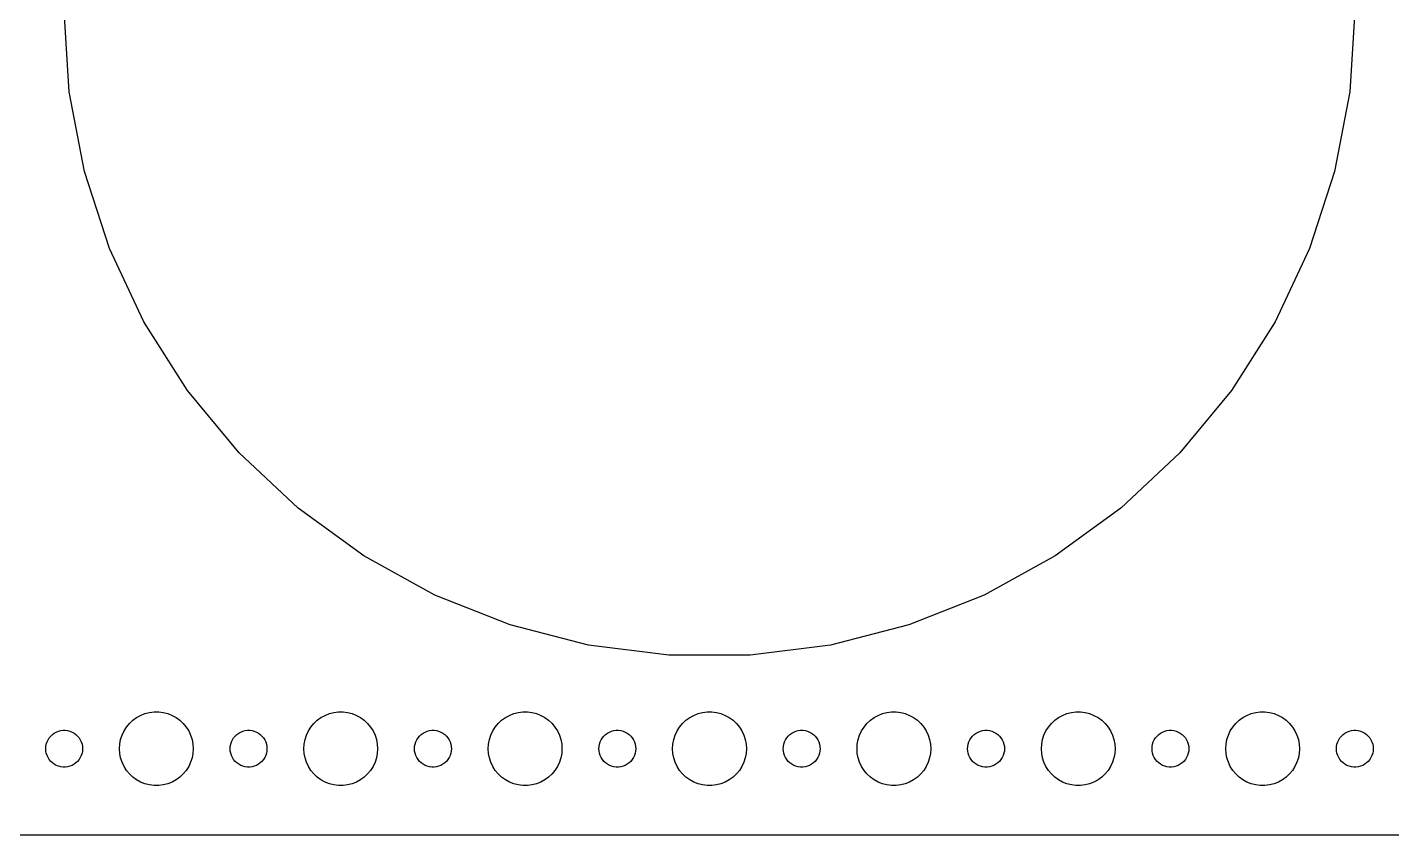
# Model space of a CAD drawing. Header units: metres. Extents: x -172 to 172, y -67 to 67.
# Drawn here: x -55.5 to 55.5, y -67 to -1.3 of the extents above; entities that cross this region are included whole.
import ezdxf

# ---------------------------------------------------------------- set-up
doc = ezdxf.new("R2010")
doc.units = ezdxf.units.M

msp = doc.modelspace()

# ---------------------------------------------------------------- linework, layer by layer
for p, q in [((-52.086, -6.57999), (-52.5, 0)), ((52.5, 0), (52.086, -6.57999)), ((-50.8506, -13.0562), (-52.086, -6.57999)), ((52.086, -6.57999), (50.8506, -13.0562)), ((-48.8133, -19.3265), (-50.8506, -13.0562)), ((50.8506, -13.0562), (48.8133, -19.3265)), ((-46.0061, -25.2921), (-48.8133, -19.3265)), ((48.8133, -19.3265), (46.0061, -25.2921)), ((-42.4734, -30.8587), (-46.0061, -25.2921)), ((46.0061, -25.2921), (42.4734, -30.8587)), ((-38.2708, -35.9387), (-42.4734, -30.8587)), ((42.4734, -30.8587), (38.2708, -35.9387)), ((-33.4648, -40.4519), (-38.2708, -35.9387)), ((38.2708, -35.9387), (33.4648, -40.4519)), ((-28.1309, -44.3272), (-33.4648, -40.4519)), ((33.4648, -40.4519), (28.1309, -44.3272)), ((-22.3534, -47.5034), (-28.1309, -44.3272)), ((28.1309, -44.3272), (22.3534, -47.5034)), ((-16.2234, -49.9305), (-22.3534, -47.5034)), ((22.3534, -47.5034), (16.2234, -49.9305)), ((-9.83751, -51.5701), (-16.2234, -49.9305)), ((16.2234, -49.9305), (9.83751, -51.5701)), ((-3.29649, -52.3964), (-9.83751, -51.5701)), ((9.83751, -51.5701), (3.29649, -52.3964)), ((3.29649, -52.3964), (-3.29649, -52.3964)), ((-47.1869, -57.9464), (-46.9123, -57.6885)), ((-46.9123, -57.6885), (-46.6075, -57.467)), ((-46.6075, -57.467), (-46.2773, -57.2855)), ((-46.2773, -57.2855), (-45.927, -57.1468)), ((-45.927, -57.1468), (-45.5621, -57.0531)), ((-45.5621, -57.0531), (-45.1884, -57.0059)), ((-45.1884, -57.0059), (-44.8116, -57.0059)), ((-44.8116, -57.0059), (-44.4379, -57.0531)), ((-44.4379, -57.0531), (-44.0729, -57.1468)), ((-44.0729, -57.1468), (-43.7227, -57.2855)), ((-43.7227, -57.2855), (-43.3925, -57.467)), ((-43.3925, -57.467), (-43.0877, -57.6885)), ((-43.0877, -57.6885), (-42.8131, -57.9464)), ((-32.1869, -57.9464), (-31.9123, -57.6885)), ((-31.9123, -57.6885), (-31.6075, -57.467)), ((-31.6075, -57.467), (-31.2773, -57.2855)), ((-31.2773, -57.2855), (-30.927, -57.1468)), ((-30.927, -57.1468), (-30.5621, -57.0531)), ((-30.5621, -57.0531), (-30.1884, -57.0059)), ((-30.1884, -57.0059), (-29.8116, -57.0059)), ((-29.8116, -57.0059), (-29.4379, -57.0531)), ((-29.4379, -57.0531), (-29.0729, -57.1468)), ((-29.0729, -57.1468), (-28.7227, -57.2855)), ((-28.7227, -57.2855), (-28.3925, -57.467)), ((-28.3925, -57.467), (-28.0877, -57.6885)), ((-28.0877, -57.6885), (-27.8131, -57.9464)), ((-17.1869, -57.9464), (-16.9123, -57.6885)), ((-16.9123, -57.6885), (-16.6075, -57.467)), ((-16.6075, -57.467), (-16.2773, -57.2855)), ((-16.2773, -57.2855), (-15.927, -57.1468)), ((-15.927, -57.1468), (-15.5621, -57.0531)), ((-15.5621, -57.0531), (-15.1884, -57.0059)), ((-15.1884, -57.0059), (-14.8116, -57.0059)), ((-14.8116, -57.0059), (-14.4379, -57.0531)), ((-14.4379, -57.0531), (-14.0729, -57.1468)), ((-14.0729, -57.1468), (-13.7227, -57.2855)), ((-13.7227, -57.2855), (-13.3925, -57.467)), ((-13.3925, -57.467), (-13.0877, -57.6885)), ((-13.0877, -57.6885), (-12.8131, -57.9464)), ((-2.1869, -57.9464), (-1.91226, -57.6885)), ((-1.91226, -57.6885), (-1.60747, -57.467)), ((-1.60747, -57.467), (-1.27733, -57.2855)), ((-1.27733, -57.2855), (-0.92705, -57.1468)), ((-0.92705, -57.1468), (-0.56213, -57.0531)), ((-0.56213, -57.0531), (-0.18837, -57.0059)), ((-0.18837, -57.0059), (0.18837, -57.0059)), ((0.18837, -57.0059), (0.56213, -57.0531)), ((0.56213, -57.0531), (0.92705, -57.1468)), ((0.92705, -57.1468), (1.27733, -57.2855)), ((1.27733, -57.2855), (1.60747, -57.467)), ((1.60747, -57.467), (1.91226, -57.6885)), ((1.91226, -57.6885), (2.1869, -57.9464)), ((12.8131, -57.9464), (13.0877, -57.6885)), ((13.0877, -57.6885), (13.3925, -57.467)), ((13.3925, -57.467), (13.7227, -57.2855)), ((13.7227, -57.2855), (14.0729, -57.1468)), ((14.0729, -57.1468), (14.4379, -57.0531)), ((14.4379, -57.0531), (14.8116, -57.0059)), ((14.8116, -57.0059), (15.1884, -57.0059)), ((15.1884, -57.0059), (15.5621, -57.0531)), ((15.5621, -57.0531), (15.927, -57.1468)), ((15.927, -57.1468), (16.2773, -57.2855)), ((16.2773, -57.2855), (16.6075, -57.467)), ((16.6075, -57.467), (16.9123, -57.6885)), ((16.9123, -57.6885), (17.1869, -57.9464)), ((27.8131, -57.9464), (28.0877, -57.6885)), ((28.0877, -57.6885), (28.3925, -57.467)), ((28.3925, -57.467), (28.7227, -57.2855)), ((28.7227, -57.2855), (29.0729, -57.1468)), ((29.0729, -57.1468), (29.4379, -57.0531)), ((29.4379, -57.0531), (29.8116, -57.0059)), ((29.8116, -57.0059), (30.1884, -57.0059)), ((30.1884, -57.0059), (30.5621, -57.0531)), ((30.5621, -57.0531), (30.927, -57.1468)), ((30.927, -57.1468), (31.2773, -57.2855)), ((31.2773, -57.2855), (31.6075, -57.467)), ((31.6075, -57.467), (31.9123, -57.6885)), ((31.9123, -57.6885), (32.1869, -57.9464)), ((42.8131, -57.9464), (43.0877, -57.6885)), ((43.0877, -57.6885), (43.3925, -57.467)), ((43.3925, -57.467), (43.7227, -57.2855)), ((43.7227, -57.2855), (44.0729, -57.1468)), ((44.0729, -57.1468), (44.4379, -57.0531)), ((44.4379, -57.0531), (44.8116, -57.0059)), ((44.8116, -57.0059), (45.1884, -57.0059)), ((45.1884, -57.0059), (45.5621, -57.0531)), ((45.5621, -57.0531), (45.927, -57.1468)), ((45.927, -57.1468), (46.2773, -57.2855)), ((46.2773, -57.2855), (46.6075, -57.467)), ((46.6075, -57.467), (46.9123, -57.6885)), ((46.9123, -57.6885), (47.1869, -57.9464)), ((-53.4561, -58.8442), (-53.3037, -58.7335)), ((-53.3037, -58.7335), (-53.1387, -58.6428)), ((-53.1387, -58.6428), (-52.9635, -58.5734)), ((-52.9635, -58.5734), (-52.7811, -58.5266)), ((-52.7811, -58.5266), (-52.5942, -58.503)), ((-52.5942, -58.503), (-52.4058, -58.503)), ((-52.4058, -58.503), (-52.2189, -58.5266)), ((-52.2189, -58.5266), (-52.0365, -58.5734)), ((-52.0365, -58.5734), (-51.8613, -58.6428)), ((-51.8613, -58.6428), (-51.6963, -58.7335)), ((-51.6963, -58.7335), (-51.5439, -58.8442)), ((-47.7893, -58.8956), (-47.6289, -58.5547)), ((-47.6289, -58.5547), (-47.427, -58.2366)), ((-47.427, -58.2366), (-47.1869, -57.9464)), ((-42.8131, -57.9464), (-42.5729, -58.2366)), ((-42.5729, -58.2366), (-42.3711, -58.5547)), ((-42.3711, -58.5547), (-42.2107, -58.8956)), ((-38.4561, -58.8442), (-38.3037, -58.7335)), ((-38.3037, -58.7335), (-38.1387, -58.6428)), ((-38.1387, -58.6428), (-37.9635, -58.5734)), ((-37.9635, -58.5734), (-37.7811, -58.5266)), ((-37.7811, -58.5266), (-37.5942, -58.503)), ((-37.5942, -58.503), (-37.4058, -58.503)), ((-37.4058, -58.503), (-37.2189, -58.5266)), ((-37.2189, -58.5266), (-37.0365, -58.5734)), ((-37.0365, -58.5734), (-36.8613, -58.6428)), ((-36.8613, -58.6428), (-36.6963, -58.7335)), ((-36.6963, -58.7335), (-36.5439, -58.8442)), ((-32.7893, -58.8956), (-32.6289, -58.5547)), ((-32.6289, -58.5547), (-32.427, -58.2366)), ((-32.427, -58.2366), (-32.1869, -57.9464)), ((-27.8131, -57.9464), (-27.5729, -58.2366)), ((-27.5729, -58.2366), (-27.3711, -58.5547)), ((-27.3711, -58.5547), (-27.2107, -58.8956)), ((-23.4561, -58.8442), (-23.3037, -58.7335)), ((-23.3037, -58.7335), (-23.1387, -58.6428)), ((-23.1387, -58.6428), (-22.9635, -58.5734)), ((-22.9635, -58.5734), (-22.7811, -58.5266)), ((-22.7811, -58.5266), (-22.5942, -58.503)), ((-22.5942, -58.503), (-22.4058, -58.503)), ((-22.4058, -58.503), (-22.2189, -58.5266)), ((-22.2189, -58.5266), (-22.0365, -58.5734)), ((-22.0365, -58.5734), (-21.8613, -58.6428)), ((-21.8613, -58.6428), (-21.6963, -58.7335)), ((-21.6963, -58.7335), (-21.5439, -58.8442)), ((-17.7893, -58.8956), (-17.6289, -58.5547)), ((-17.6289, -58.5547), (-17.427, -58.2366)), ((-17.427, -58.2366), (-17.1869, -57.9464)), ((-12.8131, -57.9464), (-12.5729, -58.2366)), ((-12.5729, -58.2366), (-12.3711, -58.5547)), ((-12.3711, -58.5547), (-12.2107, -58.8956)), ((-8.45613, -58.8442), (-8.30373, -58.7335)), ((-8.30373, -58.7335), (-8.13866, -58.6428)), ((-8.13866, -58.6428), (-7.96352, -58.5734)), ((-7.96352, -58.5734), (-7.78107, -58.5266)), ((-7.78107, -58.5266), (-7.59418, -58.503)), ((-7.59418, -58.503), (-7.40581, -58.503)), ((-7.40581, -58.503), (-7.21892, -58.5266)), ((-7.21892, -58.5266), (-7.03647, -58.5734)), ((-7.03647, -58.5734), (-6.86133, -58.6428)), ((-6.86133, -58.6428), (-6.69626, -58.7335)), ((-6.69626, -58.7335), (-6.54385, -58.8442)), ((-2.78932, -58.8956), (-2.62891, -58.5547)), ((-2.62891, -58.5547), (-2.42705, -58.2366)), ((-2.42705, -58.2366), (-2.1869, -57.9464)), ((2.1869, -57.9464), (2.42705, -58.2366)), ((2.42705, -58.2366), (2.62891, -58.5547)), ((2.62891, -58.5547), (2.78932, -58.8956)), ((6.54385, -58.8442), (6.69626, -58.7335)), ((6.69626, -58.7335), (6.86133, -58.6428)), ((6.86133, -58.6428), (7.03647, -58.5734)), ((7.03647, -58.5734), (7.21892, -58.5266)), ((7.21892, -58.5266), (7.40581, -58.503)), ((7.40581, -58.503), (7.59418, -58.503)), ((7.59418, -58.503), (7.78107, -58.5266)), ((7.78107, -58.5266), (7.96352, -58.5734)), ((7.96352, -58.5734), (8.13866, -58.6428)), ((8.13866, -58.6428), (8.30373, -58.7335)), ((8.30373, -58.7335), (8.45613, -58.8442)), ((12.2107, -58.8956), (12.3711, -58.5547)), ((12.3711, -58.5547), (12.5729, -58.2366)), ((12.5729, -58.2366), (12.8131, -57.9464)), ((17.1869, -57.9464), (17.427, -58.2366)), ((17.427, -58.2366), (17.6289, -58.5547)), ((17.6289, -58.5547), (17.7893, -58.8956)), ((21.5439, -58.8442), (21.6963, -58.7335)), ((21.6963, -58.7335), (21.8613, -58.6428)), ((21.8613, -58.6428), (22.0365, -58.5734)), ((22.0365, -58.5734), (22.2189, -58.5266)), ((22.2189, -58.5266), (22.4058, -58.503)), ((22.4058, -58.503), (22.5942, -58.503)), ((22.5942, -58.503), (22.7811, -58.5266)), ((22.7811, -58.5266), (22.9635, -58.5734)), ((22.9635, -58.5734), (23.1387, -58.6428)), ((23.1387, -58.6428), (23.3037, -58.7335)), ((23.3037, -58.7335), (23.4561, -58.8442)), ((27.2107, -58.8956), (27.3711, -58.5547)), ((27.3711, -58.5547), (27.5729, -58.2366)), ((27.5729, -58.2366), (27.8131, -57.9464)), ((32.1869, -57.9464), (32.427, -58.2366)), ((32.427, -58.2366), (32.6289, -58.5547)), ((32.6289, -58.5547), (32.7893, -58.8956)), ((36.5439, -58.8442), (36.6963, -58.7335)), ((36.6963, -58.7335), (36.8613, -58.6428)), ((36.8613, -58.6428), (37.0365, -58.5734)), ((37.0365, -58.5734), (37.2189, -58.5266)), ((37.2189, -58.5266), (37.4058, -58.503)), ((37.4058, -58.503), (37.5942, -58.503)), ((37.5942, -58.503), (37.7811, -58.5266)), ((37.7811, -58.5266), (37.9635, -58.5734)), ((37.9635, -58.5734), (38.1387, -58.6428)), ((38.1387, -58.6428), (38.3037, -58.7335)), ((38.3037, -58.7335), (38.4561, -58.8442)), ((42.2107, -58.8956), (42.3711, -58.5547)), ((42.3711, -58.5547), (42.5729, -58.2366)), ((42.5729, -58.2366), (42.8131, -57.9464)), ((47.1869, -57.9464), (47.427, -58.2366)), ((47.427, -58.2366), (47.6289, -58.5547)), ((47.6289, -58.5547), (47.7893, -58.8956)), ((51.5439, -58.8442), (51.6963, -58.7335)), ((51.6963, -58.7335), (51.8613, -58.6428)), ((51.8613, -58.6428), (52.0365, -58.5734)), ((52.0365, -58.5734), (52.2189, -58.5266)), ((52.2189, -58.5266), (52.4058, -58.503)), ((52.4058, -58.503), (52.5942, -58.503)), ((52.5942, -58.503), (52.7811, -58.5266)), ((52.7811, -58.5266), (52.9635, -58.5734)), ((52.9635, -58.5734), (53.1387, -58.6428)), ((53.1387, -58.6428), (53.3037, -58.7335)), ((53.3037, -58.7335), (53.4561, -58.8442)), ((-54, -60), (-53.9882, -59.812)), ((-53.9882, -59.812), (-53.9529, -59.627)), ((-53.9529, -59.627), (-53.8947, -59.4478)), ((-53.8947, -59.4478), (-53.8145, -59.2774)), ((-53.8145, -59.2774), (-53.7135, -59.1183)), ((-53.7135, -59.1183), (-53.5934, -58.9732)), ((-53.5934, -58.9732), (-53.4561, -58.8442)), ((-51.5439, -58.8442), (-51.4065, -58.9732)), ((-51.4065, -58.9732), (-51.2865, -59.1183)), ((-51.2865, -59.1183), (-51.1855, -59.2774)), ((-51.1855, -59.2774), (-51.1053, -59.4478)), ((-51.1053, -59.4478), (-51.0471, -59.627)), ((-51.0471, -59.627), (-51.0118, -59.812)), ((-51.0118, -59.812), (-51, -60)), ((-48, -60), (-47.9763, -59.624)), ((-47.9763, -59.624), (-47.9057, -59.2539)), ((-47.9057, -59.2539), (-47.7893, -58.8956)), ((-42.2107, -58.8956), (-42.0942, -59.2539)), ((-42.0942, -59.2539), (-42.0237, -59.624)), ((-42.0237, -59.624), (-42, -60)), ((-39, -60), (-38.9882, -59.812)), ((-38.9882, -59.812), (-38.9529, -59.627)), ((-38.9529, -59.627), (-38.8947, -59.4478)), ((-38.8947, -59.4478), (-38.8145, -59.2774)), ((-38.8145, -59.2774), (-38.7135, -59.1183)), ((-38.7135, -59.1183), (-38.5934, -58.9732)), ((-38.5934, -58.9732), (-38.4561, -58.8442)), ((-36.5439, -58.8442), (-36.4065, -58.9732)), ((-36.4065, -58.9732), (-36.2865, -59.1183)), ((-36.2865, -59.1183), (-36.1855, -59.2774)), ((-36.1855, -59.2774), (-36.1053, -59.4478)), ((-36.1053, -59.4478), (-36.0471, -59.627)), ((-36.0471, -59.627), (-36.0118, -59.812)), ((-36.0118, -59.812), (-36, -60)), ((-33, -60), (-32.9763, -59.624)), ((-32.9763, -59.624), (-32.9057, -59.2539)), ((-32.9057, -59.2539), (-32.7893, -58.8956)), ((-27.2107, -58.8956), (-27.0942, -59.2539)), ((-27.0942, -59.2539), (-27.0237, -59.624)), ((-27.0237, -59.624), (-27, -60)), ((-24, -60), (-23.9882, -59.812)), ((-23.9882, -59.812), (-23.9529, -59.627)), ((-23.9529, -59.627), (-23.8947, -59.4478)), ((-23.8947, -59.4478), (-23.8145, -59.2774)), ((-23.8145, -59.2774), (-23.7135, -59.1183)), ((-23.7135, -59.1183), (-23.5934, -58.9732)), ((-23.5934, -58.9732), (-23.4561, -58.8442)), ((-21.5439, -58.8442), (-21.4065, -58.9732)), ((-21.4065, -58.9732), (-21.2865, -59.1183)), ((-21.2865, -59.1183), (-21.1855, -59.2774)), ((-21.1855, -59.2774), (-21.1053, -59.4478)), ((-21.1053, -59.4478), (-21.0471, -59.627)), ((-21.0471, -59.627), (-21.0118, -59.812)), ((-21.0118, -59.812), (-21, -60)), ((-18, -60), (-17.9763, -59.624)), ((-17.9763, -59.624), (-17.9057, -59.2539)), ((-17.9057, -59.2539), (-17.7893, -58.8956)), ((-12.2107, -58.8956), (-12.0942, -59.2539)), ((-12.0942, -59.2539), (-12.0237, -59.624)), ((-12.0237, -59.624), (-12, -60)), ((-9, -60), (-8.98816, -59.812)), ((-8.98816, -59.812), (-8.95287, -59.627)), ((-8.95287, -59.627), (-8.89465, -59.4478)), ((-8.89465, -59.4478), (-8.81445, -59.2774)), ((-8.81445, -59.2774), (-8.71352, -59.1183)), ((-8.71352, -59.1183), (-8.59344, -58.9732)), ((-8.59344, -58.9732), (-8.45613, -58.8442)), ((-6.54385, -58.8442), (-6.40654, -58.9732)), ((-6.40654, -58.9732), (-6.28647, -59.1183)), ((-6.28647, -59.1183), (-6.18553, -59.2774)), ((-6.18553, -59.2774), (-6.10533, -59.4478)), ((-6.10533, -59.4478), (-6.04712, -59.627)), ((-6.04712, -59.627), (-6.01183, -59.812)), ((-6.01183, -59.812), (-6, -60)), ((-3, -60), (-2.97633, -59.624)), ((-2.97633, -59.624), (-2.90575, -59.2539)), ((-2.90575, -59.2539), (-2.78932, -58.8956)), ((2.78932, -58.8956), (2.90575, -59.2539)), ((2.90575, -59.2539), (2.97633, -59.624)), ((2.97633, -59.624), (3, -60)), ((6, -60), (6.01183, -59.812)), ((6.01183, -59.812), (6.04712, -59.627)), ((6.04712, -59.627), (6.10533, -59.4478)), ((6.10533, -59.4478), (6.18553, -59.2774)), ((6.18553, -59.2774), (6.28647, -59.1183)), ((6.28647, -59.1183), (6.40654, -58.9732)), ((6.40654, -58.9732), (6.54385, -58.8442)), ((8.45613, -58.8442), (8.59344, -58.9732)), ((8.59344, -58.9732), (8.71352, -59.1183)), ((8.71352, -59.1183), (8.81445, -59.2774)), ((8.81445, -59.2774), (8.89465, -59.4478)), ((8.89465, -59.4478), (8.95287, -59.627)), ((8.95287, -59.627), (8.98816, -59.812)), ((8.98816, -59.812), (9, -60)), ((12, -60), (12.0237, -59.624)), ((12.0237, -59.624), (12.0942, -59.2539)), ((12.0942, -59.2539), (12.2107, -58.8956)), ((17.7893, -58.8956), (17.9057, -59.2539)), ((17.9057, -59.2539), (17.9763, -59.624)), ((17.9763, -59.624), (18, -60)), ((21, -60), (21.0118, -59.812)), ((21.0118, -59.812), (21.0471, -59.627)), ((21.0471, -59.627), (21.1053, -59.4478)), ((21.1053, -59.4478), (21.1855, -59.2774)), ((21.1855, -59.2774), (21.2865, -59.1183)), ((21.2865, -59.1183), (21.4065, -58.9732)), ((21.4065, -58.9732), (21.5439, -58.8442)), ((23.4561, -58.8442), (23.5934, -58.9732)), ((23.5934, -58.9732), (23.7135, -59.1183)), ((23.7135, -59.1183), (23.8145, -59.2774)), ((23.8145, -59.2774), (23.8947, -59.4478)), ((23.8947, -59.4478), (23.9529, -59.627)), ((23.9529, -59.627), (23.9882, -59.812)), ((23.9882, -59.812), (24, -60)), ((27, -60), (27.0237, -59.624)), ((27.0237, -59.624), (27.0942, -59.2539)), ((27.0942, -59.2539), (27.2107, -58.8956)), ((32.7893, -58.8956), (32.9057, -59.2539)), ((32.9057, -59.2539), (32.9763, -59.624)), ((32.9763, -59.624), (33, -60)), ((36, -60), (36.0118, -59.812)), ((36.0118, -59.812), (36.0471, -59.627)), ((36.0471, -59.627), (36.1053, -59.4478)), ((36.1053, -59.4478), (36.1855, -59.2774)), ((36.1855, -59.2774), (36.2865, -59.1183)), ((36.2865, -59.1183), (36.4065, -58.9732)), ((36.4065, -58.9732), (36.5439, -58.8442)), ((38.4561, -58.8442), (38.5934, -58.9732)), ((38.5934, -58.9732), (38.7135, -59.1183)), ((38.7135, -59.1183), (38.8145, -59.2774)), ((38.8145, -59.2774), (38.8947, -59.4478)), ((38.8947, -59.4478), (38.9529, -59.627)), ((38.9529, -59.627), (38.9882, -59.812)), ((38.9882, -59.812), (39, -60)), ((42, -60), (42.0237, -59.624)), ((42.0237, -59.624), (42.0942, -59.2539)), ((42.0942, -59.2539), (42.2107, -58.8956)), ((47.7893, -58.8956), (47.9057, -59.2539)), ((47.9057, -59.2539), (47.9763, -59.624)), ((47.9763, -59.624), (48, -60)), ((51, -60), (51.0118, -59.812)), ((51.0118, -59.812), (51.0471, -59.627)), ((51.0471, -59.627), (51.1053, -59.4478)), ((51.1053, -59.4478), (51.1855, -59.2774)), ((51.1855, -59.2774), (51.2865, -59.1183)), ((51.2865, -59.1183), (51.4065, -58.9732)), ((51.4065, -58.9732), (51.5439, -58.8442)), ((53.4561, -58.8442), (53.5934, -58.9732)), ((53.5934, -58.9732), (53.7135, -59.1183)), ((53.7135, -59.1183), (53.8145, -59.2774)), ((53.8145, -59.2774), (53.8947, -59.4478)), ((53.8947, -59.4478), (53.9529, -59.627)), ((53.9529, -59.627), (53.9882, -59.812)), ((53.9882, -59.812), (54, -60)), ((-53.9882, -60.188), (-54, -60)), ((-53.9529, -60.373), (-53.9882, -60.188)), ((-53.8947, -60.5522), (-53.9529, -60.373)), ((-53.8145, -60.7226), (-53.8947, -60.5522)), ((-53.7135, -60.8817), (-53.8145, -60.7226)), ((-53.5934, -61.0268), (-53.7135, -60.8817)), ((-53.4561, -61.1558), (-53.5934, -61.0268)), ((-51.4065, -61.0268), (-51.5439, -61.1558)), ((-51.2865, -60.8817), (-51.4065, -61.0268)), ((-51.1855, -60.7226), (-51.2865, -60.8817)), ((-51.1053, -60.5522), (-51.1855, -60.7226)), ((-51.0471, -60.373), (-51.1053, -60.5522)), ((-51.0118, -60.188), (-51.0471, -60.373)), ((-51, -60), (-51.0118, -60.188)), ((-47.9763, -60.376), (-48, -60)), ((-47.9057, -60.7461), (-47.9763, -60.376)), ((-47.7893, -61.1044), (-47.9057, -60.7461)), ((-42.0942, -60.7461), (-42.2107, -61.1044)), ((-42.0237, -60.376), (-42.0942, -60.7461)), ((-42, -60), (-42.0237, -60.376)), ((-38.9882, -60.188), (-39, -60)), ((-38.9529, -60.373), (-38.9882, -60.188)), ((-38.8947, -60.5522), (-38.9529, -60.373)), ((-38.8145, -60.7226), (-38.8947, -60.5522)), ((-38.7135, -60.8817), (-38.8145, -60.7226)), ((-38.5934, -61.0268), (-38.7135, -60.8817)), ((-38.4561, -61.1558), (-38.5934, -61.0268)), ((-36.4065, -61.0268), (-36.5439, -61.1558)), ((-36.2865, -60.8817), (-36.4065, -61.0268)), ((-36.1855, -60.7226), (-36.2865, -60.8817)), ((-36.1053, -60.5522), (-36.1855, -60.7226)), ((-36.0471, -60.373), (-36.1053, -60.5522)), ((-36.0118, -60.188), (-36.0471, -60.373)), ((-36, -60), (-36.0118, -60.188)), ((-32.9763, -60.376), (-33, -60)), ((-32.9057, -60.7461), (-32.9763, -60.376)), ((-32.7893, -61.1044), (-32.9057, -60.7461)), ((-27.0942, -60.7461), (-27.2107, -61.1044)), ((-27.0237, -60.376), (-27.0942, -60.7461)), ((-27, -60), (-27.0237, -60.376)), ((-23.9882, -60.188), (-24, -60)), ((-23.9529, -60.373), (-23.9882, -60.188)), ((-23.8947, -60.5522), (-23.9529, -60.373)), ((-23.8145, -60.7226), (-23.8947, -60.5522)), ((-23.7135, -60.8817), (-23.8145, -60.7226)), ((-23.5934, -61.0268), (-23.7135, -60.8817)), ((-23.4561, -61.1558), (-23.5934, -61.0268)), ((-21.4065, -61.0268), (-21.5439, -61.1558)), ((-21.2865, -60.8817), (-21.4065, -61.0268)), ((-21.1855, -60.7226), (-21.2865, -60.8817)), ((-21.1053, -60.5522), (-21.1855, -60.7226)), ((-21.0471, -60.373), (-21.1053, -60.5522)), ((-21.0118, -60.188), (-21.0471, -60.373)), ((-21, -60), (-21.0118, -60.188)), ((-17.9763, -60.376), (-18, -60)), ((-17.9057, -60.7461), (-17.9763, -60.376)), ((-17.7893, -61.1044), (-17.9057, -60.7461)), ((-12.0942, -60.7461), (-12.2107, -61.1044)), ((-12.0237, -60.376), (-12.0942, -60.7461)), ((-12, -60), (-12.0237, -60.376)), ((-8.98816, -60.188), (-9, -60)), ((-8.95287, -60.373), (-8.98816, -60.188)), ((-8.89465, -60.5522), (-8.95287, -60.373)), ((-8.81445, -60.7226), (-8.89465, -60.5522)), ((-8.71352, -60.8817), (-8.81445, -60.7226)), ((-8.59344, -61.0268), (-8.71352, -60.8817)), ((-8.45613, -61.1558), (-8.59344, -61.0268)), ((-6.40654, -61.0268), (-6.54385, -61.1558)), ((-6.28647, -60.8817), (-6.40654, -61.0268)), ((-6.18553, -60.7226), (-6.28647, -60.8817)), ((-6.10533, -60.5522), (-6.18553, -60.7226)), ((-6.04712, -60.373), (-6.10533, -60.5522)), ((-6.01183, -60.188), (-6.04712, -60.373)), ((-6, -60), (-6.01183, -60.188)), ((-2.97633, -60.376), (-3, -60)), ((-2.90575, -60.7461), (-2.97633, -60.376)), ((-2.78932, -61.1044), (-2.90575, -60.7461)), ((2.90575, -60.7461), (2.78932, -61.1044)), ((2.97633, -60.376), (2.90575, -60.7461)), ((3, -60), (2.97633, -60.376)), ((6.01183, -60.188), (6, -60)), ((6.04712, -60.373), (6.01183, -60.188)), ((6.10533, -60.5522), (6.04712, -60.373)), ((6.18553, -60.7226), (6.10533, -60.5522)), ((6.28647, -60.8817), (6.18553, -60.7226)), ((6.40654, -61.0268), (6.28647, -60.8817)), ((6.54385, -61.1558), (6.40654, -61.0268)), ((8.59344, -61.0268), (8.45613, -61.1558)), ((8.71352, -60.8817), (8.59344, -61.0268)), ((8.81445, -60.7226), (8.71352, -60.8817)), ((8.89465, -60.5522), (8.81445, -60.7226)), ((8.95287, -60.373), (8.89465, -60.5522)), ((8.98816, -60.188), (8.95287, -60.373)), ((9, -60), (8.98816, -60.188)), ((12.0237, -60.376), (12, -60)), ((12.0942, -60.7461), (12.0237, -60.376)), ((12.2107, -61.1044), (12.0942, -60.7461)), ((17.9057, -60.7461), (17.7893, -61.1044)), ((17.9763, -60.376), (17.9057, -60.7461)), ((18, -60), (17.9763, -60.376)), ((21.0118, -60.188), (21, -60)), ((21.0471, -60.373), (21.0118, -60.188)), ((21.1053, -60.5522), (21.0471, -60.373)), ((21.1855, -60.7226), (21.1053, -60.5522)), ((21.2865, -60.8817), (21.1855, -60.7226)), ((21.4065, -61.0268), (21.2865, -60.8817)), ((21.5439, -61.1558), (21.4065, -61.0268)), ((23.5934, -61.0268), (23.4561, -61.1558)), ((23.7135, -60.8817), (23.5934, -61.0268)), ((23.8145, -60.7226), (23.7135, -60.8817)), ((23.8947, -60.5522), (23.8145, -60.7226)), ((23.9529, -60.373), (23.8947, -60.5522)), ((23.9882, -60.188), (23.9529, -60.373)), ((24, -60), (23.9882, -60.188)), ((27.0237, -60.376), (27, -60)), ((27.0942, -60.7461), (27.0237, -60.376)), ((27.2107, -61.1044), (27.0942, -60.7461)), ((32.9057, -60.7461), (32.7893, -61.1044)), ((32.9763, -60.376), (32.9057, -60.7461)), ((33, -60), (32.9763, -60.376)), ((36.0118, -60.188), (36, -60)), ((36.0471, -60.373), (36.0118, -60.188)), ((36.1053, -60.5522), (36.0471, -60.373)), ((36.1855, -60.7226), (36.1053, -60.5522)), ((36.2865, -60.8817), (36.1855, -60.7226)), ((36.4065, -61.0268), (36.2865, -60.8817)), ((36.5439, -61.1558), (36.4065, -61.0268)), ((38.5934, -61.0268), (38.4561, -61.1558)), ((38.7135, -60.8817), (38.5934, -61.0268)), ((38.8145, -60.7226), (38.7135, -60.8817)), ((38.8947, -60.5522), (38.8145, -60.7226)), ((38.9529, -60.373), (38.8947, -60.5522)), ((38.9882, -60.188), (38.9529, -60.373)), ((39, -60), (38.9882, -60.188)), ((42.0237, -60.376), (42, -60)), ((42.0942, -60.7461), (42.0237, -60.376)), ((42.2107, -61.1044), (42.0942, -60.7461)), ((47.9057, -60.7461), (47.7893, -61.1044)), ((47.9763, -60.376), (47.9057, -60.7461)), ((48, -60), (47.9763, -60.376)), ((51.0118, -60.188), (51, -60)), ((51.0471, -60.373), (51.0118, -60.188)), ((51.1053, -60.5522), (51.0471, -60.373)), ((51.1855, -60.7226), (51.1053, -60.5522)), ((51.2865, -60.8817), (51.1855, -60.7226)), ((51.4065, -61.0268), (51.2865, -60.8817)), ((51.5439, -61.1558), (51.4065, -61.0268)), ((53.5934, -61.0268), (53.4561, -61.1558)), ((53.7135, -60.8817), (53.5934, -61.0268)), ((53.8145, -60.7226), (53.7135, -60.8817)), ((53.8947, -60.5522), (53.8145, -60.7226)), ((53.9529, -60.373), (53.8947, -60.5522)), ((53.9882, -60.188), (53.9529, -60.373)), ((54, -60), (53.9882, -60.188)), ((-53.3037, -61.2665), (-53.4561, -61.1558)), ((-53.1387, -61.3572), (-53.3037, -61.2665)), ((-52.9635, -61.4266), (-53.1387, -61.3572)), ((-52.7811, -61.4734), (-52.9635, -61.4266)), ((-52.5942, -61.497), (-52.7811, -61.4734)), ((-52.4058, -61.497), (-52.5942, -61.497)), ((-52.2189, -61.4734), (-52.4058, -61.497)), ((-52.0365, -61.4266), (-52.2189, -61.4734)), ((-51.8613, -61.3572), (-52.0365, -61.4266)), ((-51.6963, -61.2665), (-51.8613, -61.3572)), ((-51.5439, -61.1558), (-51.6963, -61.2665)), ((-47.6289, -61.4453), (-47.7893, -61.1044)), ((-47.427, -61.7634), (-47.6289, -61.4453)), ((-47.1869, -62.0536), (-47.427, -61.7634)), ((-46.9123, -62.3115), (-47.1869, -62.0536)), ((-42.8131, -62.0536), (-43.0877, -62.3115)), ((-42.5729, -61.7634), (-42.8131, -62.0536)), ((-42.3711, -61.4453), (-42.5729, -61.7634)), ((-42.2107, -61.1044), (-42.3711, -61.4453)), ((-38.3037, -61.2665), (-38.4561, -61.1558)), ((-38.1387, -61.3572), (-38.3037, -61.2665)), ((-37.9635, -61.4266), (-38.1387, -61.3572)), ((-37.7811, -61.4734), (-37.9635, -61.4266)), ((-37.5942, -61.497), (-37.7811, -61.4734)), ((-37.4058, -61.497), (-37.5942, -61.497)), ((-37.2189, -61.4734), (-37.4058, -61.497)), ((-37.0365, -61.4266), (-37.2189, -61.4734)), ((-36.8613, -61.3572), (-37.0365, -61.4266)), ((-36.6963, -61.2665), (-36.8613, -61.3572)), ((-36.5439, -61.1558), (-36.6963, -61.2665)), ((-32.6289, -61.4453), (-32.7893, -61.1044)), ((-32.427, -61.7634), (-32.6289, -61.4453)), ((-32.1869, -62.0536), (-32.427, -61.7634)), ((-31.9123, -62.3115), (-32.1869, -62.0536)), ((-27.8131, -62.0536), (-28.0877, -62.3115)), ((-27.5729, -61.7634), (-27.8131, -62.0536)), ((-27.3711, -61.4453), (-27.5729, -61.7634)), ((-27.2107, -61.1044), (-27.3711, -61.4453)), ((-23.3037, -61.2665), (-23.4561, -61.1558)), ((-23.1387, -61.3572), (-23.3037, -61.2665)), ((-22.9635, -61.4266), (-23.1387, -61.3572)), ((-22.7811, -61.4734), (-22.9635, -61.4266)), ((-22.5942, -61.497), (-22.7811, -61.4734)), ((-22.4058, -61.497), (-22.5942, -61.497)), ((-22.2189, -61.4734), (-22.4058, -61.497)), ((-22.0365, -61.4266), (-22.2189, -61.4734)), ((-21.8613, -61.3572), (-22.0365, -61.4266)), ((-21.6963, -61.2665), (-21.8613, -61.3572)), ((-21.5439, -61.1558), (-21.6963, -61.2665)), ((-17.6289, -61.4453), (-17.7893, -61.1044)), ((-17.427, -61.7634), (-17.6289, -61.4453)), ((-17.1869, -62.0536), (-17.427, -61.7634)), ((-16.9123, -62.3115), (-17.1869, -62.0536)), ((-12.8131, -62.0536), (-13.0877, -62.3115)), ((-12.5729, -61.7634), (-12.8131, -62.0536)), ((-12.3711, -61.4453), (-12.5729, -61.7634)), ((-12.2107, -61.1044), (-12.3711, -61.4453)), ((-8.30373, -61.2665), (-8.45613, -61.1558)), ((-8.13866, -61.3572), (-8.30373, -61.2665)), ((-7.96352, -61.4266), (-8.13866, -61.3572)), ((-7.78107, -61.4734), (-7.96352, -61.4266)), ((-7.59418, -61.497), (-7.78107, -61.4734)), ((-7.40581, -61.497), (-7.59418, -61.497)), ((-7.21892, -61.4734), (-7.40581, -61.497)), ((-7.03647, -61.4266), (-7.21892, -61.4734)), ((-6.86133, -61.3572), (-7.03647, -61.4266)), ((-6.69626, -61.2665), (-6.86133, -61.3572)), ((-6.54385, -61.1558), (-6.69626, -61.2665)), ((-2.62891, -61.4453), (-2.78932, -61.1044)), ((-2.42705, -61.7634), (-2.62891, -61.4453)), ((-2.1869, -62.0536), (-2.42705, -61.7634)), ((-1.91226, -62.3115), (-2.1869, -62.0536)), ((2.1869, -62.0536), (1.91226, -62.3115)), ((2.42705, -61.7634), (2.1869, -62.0536)), ((2.62891, -61.4453), (2.42705, -61.7634)), ((2.78932, -61.1044), (2.62891, -61.4453)), ((6.69626, -61.2665), (6.54385, -61.1558)), ((6.86133, -61.3572), (6.69626, -61.2665)), ((7.03647, -61.4266), (6.86133, -61.3572)), ((7.21892, -61.4734), (7.03647, -61.4266)), ((7.40581, -61.497), (7.21892, -61.4734)), ((7.59418, -61.497), (7.40581, -61.497)), ((7.78107, -61.4734), (7.59418, -61.497)), ((7.96352, -61.4266), (7.78107, -61.4734)), ((8.13866, -61.3572), (7.96352, -61.4266)), ((8.30373, -61.2665), (8.13866, -61.3572)), ((8.45613, -61.1558), (8.30373, -61.2665)), ((12.3711, -61.4453), (12.2107, -61.1044)), ((12.5729, -61.7634), (12.3711, -61.4453)), ((12.8131, -62.0536), (12.5729, -61.7634)), ((13.0877, -62.3115), (12.8131, -62.0536)), ((17.1869, -62.0536), (16.9123, -62.3115)), ((17.427, -61.7634), (17.1869, -62.0536)), ((17.6289, -61.4453), (17.427, -61.7634)), ((17.7893, -61.1044), (17.6289, -61.4453)), ((21.6963, -61.2665), (21.5439, -61.1558)), ((21.8613, -61.3572), (21.6963, -61.2665)), ((22.0365, -61.4266), (21.8613, -61.3572)), ((22.2189, -61.4734), (22.0365, -61.4266)), ((22.4058, -61.497), (22.2189, -61.4734)), ((22.5942, -61.497), (22.4058, -61.497)), ((22.7811, -61.4734), (22.5942, -61.497)), ((22.9635, -61.4266), (22.7811, -61.4734)), ((23.1387, -61.3572), (22.9635, -61.4266)), ((23.3037, -61.2665), (23.1387, -61.3572)), ((23.4561, -61.1558), (23.3037, -61.2665)), ((27.3711, -61.4453), (27.2107, -61.1044)), ((27.5729, -61.7634), (27.3711, -61.4453)), ((27.8131, -62.0536), (27.5729, -61.7634)), ((28.0877, -62.3115), (27.8131, -62.0536)), ((32.1869, -62.0536), (31.9123, -62.3115)), ((32.427, -61.7634), (32.1869, -62.0536)), ((32.6289, -61.4453), (32.427, -61.7634)), ((32.7893, -61.1044), (32.6289, -61.4453)), ((36.6963, -61.2665), (36.5439, -61.1558)), ((36.8613, -61.3572), (36.6963, -61.2665)), ((37.0365, -61.4266), (36.8613, -61.3572)), ((37.2189, -61.4734), (37.0365, -61.4266)), ((37.4058, -61.497), (37.2189, -61.4734)), ((37.5942, -61.497), (37.4058, -61.497)), ((37.7811, -61.4734), (37.5942, -61.497)), ((37.9635, -61.4266), (37.7811, -61.4734)), ((38.1387, -61.3572), (37.9635, -61.4266)), ((38.3037, -61.2665), (38.1387, -61.3572)), ((38.4561, -61.1558), (38.3037, -61.2665)), ((42.3711, -61.4453), (42.2107, -61.1044)), ((42.5729, -61.7634), (42.3711, -61.4453)), ((42.8131, -62.0536), (42.5729, -61.7634)), ((43.0877, -62.3115), (42.8131, -62.0536)), ((47.1869, -62.0536), (46.9123, -62.3115)), ((47.427, -61.7634), (47.1869, -62.0536)), ((47.6289, -61.4453), (47.427, -61.7634)), ((47.7893, -61.1044), (47.6289, -61.4453)), ((51.6963, -61.2665), (51.5439, -61.1558)), ((51.8613, -61.3572), (51.6963, -61.2665)), ((52.0365, -61.4266), (51.8613, -61.3572)), ((52.2189, -61.4734), (52.0365, -61.4266)), ((52.4058, -61.497), (52.2189, -61.4734)), ((52.5942, -61.497), (52.4058, -61.497)), ((52.7811, -61.4734), (52.5942, -61.497)), ((52.9635, -61.4266), (52.7811, -61.4734)), ((53.1387, -61.3572), (52.9635, -61.4266)), ((53.3037, -61.2665), (53.1387, -61.3572)), ((53.4561, -61.1558), (53.3037, -61.2665)), ((-46.6075, -62.533), (-46.9123, -62.3115)), ((-46.2773, -62.7145), (-46.6075, -62.533)), ((-45.927, -62.8532), (-46.2773, -62.7145)), ((-45.5621, -62.9469), (-45.927, -62.8532)), ((-45.1884, -62.9941), (-45.5621, -62.9469)), ((-44.8116, -62.9941), (-45.1884, -62.9941)), ((-44.4379, -62.9469), (-44.8116, -62.9941)), ((-44.0729, -62.8532), (-44.4379, -62.9469)), ((-43.7227, -62.7145), (-44.0729, -62.8532)), ((-43.3925, -62.533), (-43.7227, -62.7145)), ((-43.0877, -62.3115), (-43.3925, -62.533)), ((-31.6075, -62.533), (-31.9123, -62.3115)), ((-31.2773, -62.7145), (-31.6075, -62.533)), ((-30.927, -62.8532), (-31.2773, -62.7145)), ((-30.5621, -62.9469), (-30.927, -62.8532)), ((-30.1884, -62.9941), (-30.5621, -62.9469)), ((-29.8116, -62.9941), (-30.1884, -62.9941)), ((-29.4379, -62.9469), (-29.8116, -62.9941)), ((-29.0729, -62.8532), (-29.4379, -62.9469)), ((-28.7227, -62.7145), (-29.0729, -62.8532)), ((-28.3925, -62.533), (-28.7227, -62.7145)), ((-28.0877, -62.3115), (-28.3925, -62.533)), ((-16.6075, -62.533), (-16.9123, -62.3115)), ((-16.2773, -62.7145), (-16.6075, -62.533)), ((-15.927, -62.8532), (-16.2773, -62.7145)), ((-15.5621, -62.9469), (-15.927, -62.8532)), ((-15.1884, -62.9941), (-15.5621, -62.9469)), ((-14.8116, -62.9941), (-15.1884, -62.9941)), ((-14.4379, -62.9469), (-14.8116, -62.9941)), ((-14.0729, -62.8532), (-14.4379, -62.9469)), ((-13.7227, -62.7145), (-14.0729, -62.8532)), ((-13.3925, -62.533), (-13.7227, -62.7145)), ((-13.0877, -62.3115), (-13.3925, -62.533)), ((-1.60747, -62.533), (-1.91226, -62.3115)), ((-1.27733, -62.7145), (-1.60747, -62.533)), ((-0.92705, -62.8532), (-1.27733, -62.7145)), ((-0.56213, -62.9469), (-0.92705, -62.8532)), ((-0.18837, -62.9941), (-0.56213, -62.9469)), ((0.18837, -62.9941), (-0.18837, -62.9941)), ((0.56213, -62.9469), (0.18837, -62.9941)), ((0.92705, -62.8532), (0.56213, -62.9469)), ((1.27733, -62.7145), (0.92705, -62.8532)), ((1.60747, -62.533), (1.27733, -62.7145)), ((1.91226, -62.3115), (1.60747, -62.533)), ((13.3925, -62.533), (13.0877, -62.3115)), ((13.7227, -62.7145), (13.3925, -62.533)), ((14.0729, -62.8532), (13.7227, -62.7145)), ((14.4379, -62.9469), (14.0729, -62.8532)), ((14.8116, -62.9941), (14.4379, -62.9469)), ((15.1884, -62.9941), (14.8116, -62.9941)), ((15.5621, -62.9469), (15.1884, -62.9941)), ((15.927, -62.8532), (15.5621, -62.9469)), ((16.2773, -62.7145), (15.927, -62.8532)), ((16.6075, -62.533), (16.2773, -62.7145)), ((16.9123, -62.3115), (16.6075, -62.533)), ((28.3925, -62.533), (28.0877, -62.3115)), ((28.7227, -62.7145), (28.3925, -62.533)), ((29.0729, -62.8532), (28.7227, -62.7145)), ((29.4379, -62.9469), (29.0729, -62.8532)), ((29.8116, -62.9941), (29.4379, -62.9469)), ((30.1884, -62.9941), (29.8116, -62.9941)), ((30.5621, -62.9469), (30.1884, -62.9941)), ((30.927, -62.8532), (30.5621, -62.9469)), ((31.2773, -62.7145), (30.927, -62.8532)), ((31.6075, -62.533), (31.2773, -62.7145)), ((31.9123, -62.3115), (31.6075, -62.533)), ((43.3925, -62.533), (43.0877, -62.3115)), ((43.7227, -62.7145), (43.3925, -62.533)), ((44.0729, -62.8532), (43.7227, -62.7145)), ((44.4379, -62.9469), (44.0729, -62.8532)), ((44.8116, -62.9941), (44.4379, -62.9469)), ((45.1884, -62.9941), (44.8116, -62.9941)), ((45.5621, -62.9469), (45.1884, -62.9941)), ((45.927, -62.8532), (45.5621, -62.9469)), ((46.2773, -62.7145), (45.927, -62.8532)), ((46.6075, -62.533), (46.2773, -62.7145)), ((46.9123, -62.3115), (46.6075, -62.533)), ((-167.314, -66.9901), (167.314, -66.9901))]:
    msp.add_line(p, q)

doc.saveas('drawing.dxf')
